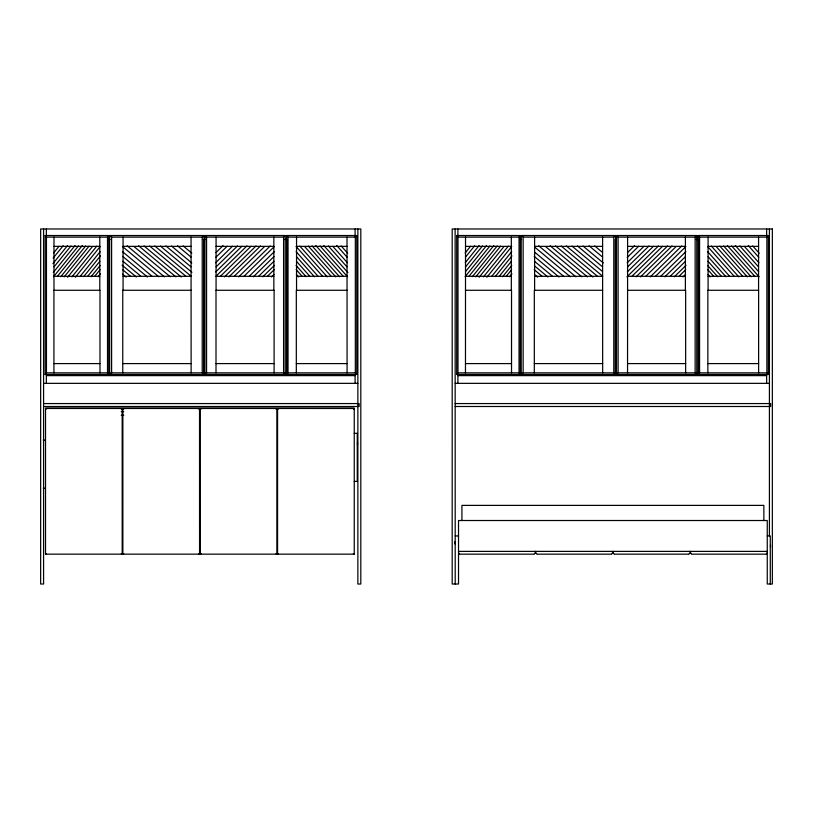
<?xml version="1.0" encoding="UTF-8"?>
<svg xmlns="http://www.w3.org/2000/svg" width="813" height="813" viewBox="0 0 813 813"><rect width="100%" height="100%" fill="white"/><g stroke="black" fill="none" stroke-linecap="round" stroke-linejoin="round"><path stroke-width="1.22" d="M767.259 552.769L766.354 554.06M53.638 252.945L59.014 246.288M53.18 258.087L63.17 245.739M52.957 263.595L67.56 245.546M54.044 266.837L70.944 245.943M53.282 272.467L75.03 245.567M53.587 276.674L78.434 245.943M57.418 276.308L82.265 245.567M60.823 276.674L85.67 245.943M64.186 276.877L89.044 246.146M67.601 277.253L92.448 246.512M71.93 276.877L96.777 246.146M108.81 374.447L107.509 372.852L107.509 237.122L108.81 235.526L45.152 235.526L45.152 374.447L108.81 374.447L108.81 235.526M75.335 277.253L100.182 246.512M80.223 276.308L100.162 251.644M83.678 276.623L100.426 255.912M87.713 276.308L99.877 261.258M91.086 276.715L100.212 265.434M94.704 276.308L100.09 269.642M98.099 276.694L100.406 273.839M45.152 374.447L46.453 372.852L46.453 237.122L45.152 235.526M465.178 252.945L470.554 246.288M465.493 257.132L474.711 245.739M465.27 262.65L479.101 245.546M465.585 266.837L482.485 245.943M465.605 271.501L486.57 245.567M465.127 276.674L489.975 245.943M468.959 276.308L493.806 245.567M472.363 276.674L497.221 245.943M475.737 276.877L500.584 246.146M479.142 277.253L503.989 246.512M483.471 276.877L508.318 246.146M520.35 374.447L519.05 372.852L519.05 237.122L520.35 235.526L456.703 235.526L456.703 374.447L520.35 374.447L520.35 235.526M486.875 277.253L511.733 246.512M491.763 276.308L511.712 251.644M495.219 276.623L511.966 255.912M499.253 276.308L511.418 261.258M502.627 276.715L511.753 265.434M506.245 276.308L511.631 269.642M509.639 276.694L511.946 273.839M456.703 374.447L457.993 372.852L457.993 237.122L456.703 235.526M356.755 374.447L355.322 372.852L355.322 237.122L356.755 235.526L286.603 235.526L286.603 374.447L356.755 374.447L356.755 235.526M286.603 374.447L288.036 372.852L288.036 237.122L286.603 235.526M768.295 374.447L766.862 372.852L766.862 237.122L768.295 235.526L698.143 235.526L698.143 374.447L768.295 374.447L768.295 235.526M698.143 374.447L699.576 372.852L699.576 237.122L698.143 235.526M215.943 252.63L223.047 245.658M215.618 257.528L227.162 246.207M215.577 262.802L232.457 246.258M216.146 266.837L237.467 245.943M215.76 271.888L241.868 246.298M216.299 275.953L246.908 245.943M220.394 276.308L251.004 246.298M224.53 276.837L256.044 245.943M228.941 276.877L260.455 245.983M233.981 276.522L264.591 246.512M238.697 276.877L270.211 245.983M204.927 235.526L206.563 237.122L283.595 237.122L285.231 235.526L285.231 374.447L204.927 374.447L204.927 235.526L285.231 235.526M243.737 276.522L274.347 246.512M249.174 276.308L274.327 251.644M253.3 276.837L273.971 256.573M258.615 276.308L273.961 261.258M262.762 276.827L274.499 265.323M267.436 276.308L274.225 269.642M271.471 276.928L274.022 274.438M204.927 374.447L206.563 372.852L283.595 372.852L285.231 374.447M627.484 252.63L634.597 245.658M627.158 257.528L638.713 246.207M627.128 262.802L643.998 246.258M627.687 266.837L649.008 245.943M627.301 271.888L653.418 246.298M626.945 276.837L658.449 245.943M631.935 276.308L662.544 246.298M636.071 276.837L667.585 245.943M640.481 276.877L671.995 245.983M645.522 276.522L676.131 246.512M650.248 276.877L681.751 245.983M616.467 235.526L618.104 237.122L695.135 237.122L696.771 235.526L696.771 374.447L616.467 374.447L616.467 235.526L696.771 235.526M655.278 276.522L685.898 246.512M660.715 276.308L685.867 251.644M664.851 276.837L685.511 256.573M670.156 276.308L685.501 261.258M674.302 276.827L686.04 265.323M678.977 276.308L685.765 269.642M683.011 276.928L685.562 274.438M616.467 374.447L618.104 372.852L695.135 372.852L696.771 374.447M109.684 235.526L111.605 237.122L202.224 237.122L204.154 235.526L204.154 374.447L109.684 374.447L109.684 235.526L204.154 235.526M109.684 374.447L111.605 372.852L202.224 372.852L204.154 374.447M521.224 235.526L523.145 237.122L613.774 237.122L615.695 235.526L615.695 374.447L521.224 374.447L521.224 235.526L615.695 235.526M521.224 374.447L523.145 372.852L613.774 372.852L615.695 374.447M121.289 409.03L122.184 408.492L122.194 554.161L121.289 553.612M198.636 409.03L199.531 408.492L199.551 554.161L198.636 553.612M275.993 409.03L276.887 408.492L276.898 554.161L275.993 553.612M45.518 554.161L354.244 554.161L354.244 408.126L45.518 408.126L45.518 554.161L46.422 553.612M353.34 409.03L354.234 408.492L277.568 408.482L277.568 554.161L278.473 553.612M123.769 553.612L122.875 554.151L122.865 408.482L199.551 408.482M201.126 553.612L200.232 554.151L200.211 408.482L276.898 408.482M534.304 554.06L535.157 553.135L535.208 551.387M611.65 554.06L612.504 553.135L612.555 551.387M688.997 554.06L689.861 553.135L689.912 551.387M203.26 236.695L205.791 236.695M695.786 236.695L698.316 236.695M46.453 237.122L107.509 237.122M288.036 237.122L355.322 237.122M457.993 237.122L519.05 237.122M699.576 237.122L766.862 237.122M108.109 239.479L110.06 239.479M203.26 239.479L205.791 239.479M285.068 239.479L287.019 239.479L287.019 372.852L285.068 372.852M519.649 239.479L521.611 239.479M695.786 239.479L698.56 239.479L698.56 372.852L695.786 372.852M53.983 246.359L99.786 246.359M123.068 246.359L191.055 246.359M216.065 246.359L273.849 246.359M296.542 246.359L347.019 246.359M465.524 246.359L511.326 246.359M534.608 246.359L602.596 246.359M627.606 246.359L685.389 246.359M708.082 246.359L758.57 246.359M53.983 276.308L99.786 276.308M123.068 276.308L191.055 276.308M216.065 276.308L273.849 276.308M296.542 276.308L347.019 276.308M465.524 276.308L511.326 276.308M534.608 276.308L602.596 276.308M627.606 276.308L685.389 276.308M708.082 276.308L758.57 276.308M53.932 372.852L53.932 290.271L99.989 290.271L99.989 372.852M191.126 290.271L122.763 290.271L122.763 372.852M347.08 290.271L296.318 290.271L296.318 372.852M465.473 290.271L511.529 290.271L511.529 372.852M602.667 290.271L534.314 290.271L534.314 372.852M627.545 290.271L685.644 290.271L685.644 372.852M53.932 363.594L99.989 363.594M122.763 363.594L191.126 363.594M216.004 363.594L274.103 363.594M296.318 363.594L347.08 363.594M465.473 363.594L511.529 363.594M534.314 363.594L602.667 363.594M627.545 363.594L685.644 363.594M707.859 363.594L758.62 363.594M46.453 372.852L107.509 372.852M108.109 372.852L110.06 372.852M203.26 372.852L205.791 372.852M288.036 372.852L355.322 372.852M457.993 372.852L519.05 372.852M519.649 372.852L521.611 372.852M699.576 372.852L766.862 372.852M46.361 375.626L355.098 375.626M457.902 375.626L766.639 375.626M43.587 383.35L357.872 383.35M455.128 383.35L769.413 383.35M43.587 403.563L359.112 403.563L359.112 406.5L43.587 406.5M455.128 403.563L770.653 403.563L770.653 406.5L455.128 406.5M122.194 408.482L45.518 408.482L46.422 409.03M121.228 411.683L123.759 411.683M121.228 415.23L123.759 415.23M354.244 433.329L357.273 433.329L357.273 481.408L354.244 481.408M43.302 440.118L45.518 440.118M43.302 488.186L45.518 488.186M455.209 535.95L458.522 535.95M767.259 535.95L770.287 535.95L770.287 584.019M458.522 551.387L767.259 551.387M459.995 554.161L533.735 554.161M537.342 554.161L611.091 554.161M614.699 554.161L688.438 554.161M692.046 554.161L765.795 554.161M691.487 554.06L690.623 553.135L690.583 551.387M614.13 554.06L613.276 553.135L613.226 551.387M536.783 554.06L535.93 553.135L535.879 551.387M459.436 554.06L458.522 552.769M277.579 408.492L278.473 409.03M200.232 408.492L201.126 409.03M122.875 408.492L123.769 409.03M353.34 553.612L354.234 554.151M594.689 245.933L602.413 252.355M589.049 245.811L602.555 257.06M583.063 246.054L603.317 262.945M577.413 245.943L602.494 266.837M571.925 246.034L602.504 271.522M566.305 245.943L602.626 276.207M561.173 246.034L597.504 276.308M555.553 245.943L592.84 277.009M550.167 245.811L587.443 276.877M545.503 246.512L581.823 276.786M538.684 245.811L575.96 276.877M534.974 247.315L570.34 276.786M535.005 252.437L563.643 276.308M534.161 256.319L558.978 277.009M534.476 261.258L552.525 276.308M534.578 265.932L547.881 277.009M534.161 269.642L542.159 276.308M534.964 274.896L537.627 277.121M183.149 245.933L191.827 253.158M177.508 245.811L191.014 257.06M171.523 246.054L191.777 262.945M165.872 245.943L190.953 266.837M160.374 246.034L191.919 272.325M154.755 245.943L191.085 276.207M149.633 246.034L185.953 276.308M144.013 245.943L181.299 277.009M138.627 245.811L175.903 276.877M133.962 246.512L170.283 276.786M127.133 245.811L164.419 276.877M122.478 246.512L158.799 276.786M122.499 251.644L152.102 276.308M122.621 256.319L147.438 277.009M122.936 261.258L140.984 276.308M122.082 265.14L136.33 277.009M122.621 269.642L130.608 276.308M122.539 274.154L126.086 277.121M752.726 245.963L759.21 253.229M748.255 245.526L758.783 257.345M744.342 246.369L758.915 262.731M739.871 245.943L758.499 266.837M735.318 245.516L758.6 271.644M731.619 245.943L759.057 276.735M727.34 245.516L754.779 276.308M723.641 245.943L751.08 276.735M719.881 246.085L747.32 276.877M716.172 246.512L742.777 276.369M711.355 246.085L738.783 276.877M707.645 246.512L734.251 276.369M707.666 251.644L729.647 276.308M708.062 256.674L725.968 276.776M707.981 261.258L721.395 276.308M707.615 265.434L717.676 276.715M707.757 269.642L713.692 276.308M707.94 274.438L710.166 276.928M341.186 245.963L347.669 253.229M336.714 245.526L347.242 257.345M332.802 246.369L347.375 262.731M328.33 245.943L346.948 266.837M323.777 245.516L347.893 272.568M320.078 245.943L347.517 276.735M315.8 245.516L343.238 276.308M312.101 245.943L339.539 276.735M308.34 246.085L335.769 276.877M304.631 246.512L331.237 276.369M299.804 246.085L327.243 276.877M296.105 246.512L322.71 276.369M296.125 251.644L318.096 276.308M296.521 256.674L314.428 276.776M296.44 261.258L309.844 276.308M296.074 265.434L306.125 276.715M296.206 269.642L302.141 276.308M296.389 274.438L298.615 276.928M770.5 544.974L770.5 547.413M769.413 228.981L769.413 535.838M766.639 228.981L766.639 236.695M766.639 374.488L766.639 383.35M763.864 520.533L763.864 505.381L461.926 505.381L461.926 520.533M758.62 372.852L758.62 290.271L707.859 290.271L707.859 372.852M758.57 237.122L758.57 290.271M708.082 237.122L708.082 290.271M695.135 237.122L695.135 372.852M685.389 237.122L685.389 290.271M627.606 237.122L627.545 372.852M618.104 237.122L618.104 372.852M615.207 239.479L615.207 372.852M613.774 237.122L613.774 372.852M602.596 237.122L602.667 372.852M534.608 237.122L534.608 290.271M523.145 237.122L523.145 372.852M511.326 237.122L511.326 290.271M465.524 237.122L465.473 372.852M457.902 228.981L457.902 236.695M457.902 374.488L457.902 383.35M455.128 228.981L455.209 584.019M454.975 541.539L454.975 543.968M357.872 228.981L357.872 584.019L360.809 584.019L360.809 228.981L40.65 228.981L40.65 584.019L43.587 584.019L43.587 228.981M357.486 442.363L357.486 444.802M355.098 228.981L355.098 236.695M355.098 374.488L355.098 383.35M347.019 237.122L347.08 372.852M296.542 237.122L296.542 290.271M283.595 237.122L283.595 372.852M274.103 372.852L274.103 290.271L216.004 290.271L216.004 372.852M273.849 237.122L273.849 290.271M216.065 237.122L216.065 290.271M206.563 237.122L206.563 372.852M203.667 239.479L203.667 372.852M202.224 237.122L202.224 372.852M191.055 237.122L191.126 372.852M123.068 237.122L123.068 290.271M111.605 237.122L111.605 372.852M99.786 237.122L99.786 290.271M53.983 237.122L53.983 290.271M46.361 228.981L46.361 236.695M46.361 374.488L46.361 383.35M772.35 228.981L452.191 228.981L452.191 584.019L458.522 584.019L458.522 520.513L767.259 520.513L767.259 584.019L772.35 584.019L772.35 228.981"/></g></svg>
